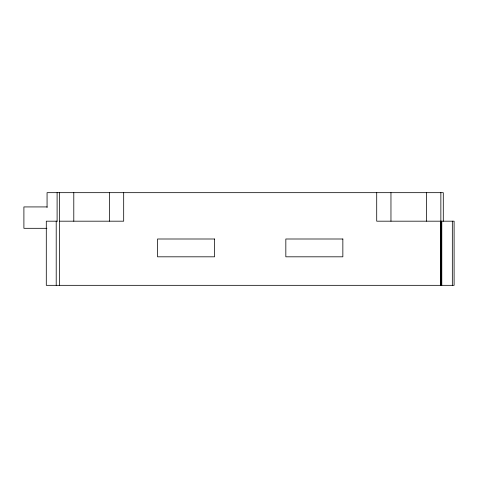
<?xml version="1.0" encoding="UTF-8"?>
<svg xmlns="http://www.w3.org/2000/svg" width="478" height="478" viewBox="0 0 478 478"><rect width="100%" height="100%" fill="white"/><g stroke="black" fill="none" stroke-linecap="round" stroke-linejoin="round"><path stroke-width="0.72" d="M47.065 207.518L47.065 192.67L443.291 192.67L443.291 221.183M440.859 221.183L440.859 285.33L440.859 192.67M47.065 206.926L23.9 206.926L23.9 228.311L46.916 228.311M57.205 221.183L46.294 221.183L46.294 285.33L454.1 285.33L454.1 221.183L376.712 221.183L376.712 192.67M59.535 221.183L123.683 221.183L123.683 192.67M452.331 221.183L452.331 285.33M441.786 221.183L441.786 285.33M426.603 192.67L426.603 221.183M390.962 192.67L390.962 221.183M109.426 192.67L109.426 221.183M73.791 192.67L73.791 221.183M59.535 192.67L59.535 285.33M57.103 192.67L57.103 221.183M56.207 221.183L56.207 285.33M214.556 239L157.537 239L157.537 256.817L214.556 256.817L214.556 239M342.851 239L285.832 239L285.832 256.817L342.851 256.817L342.851 239"/></g></svg>
